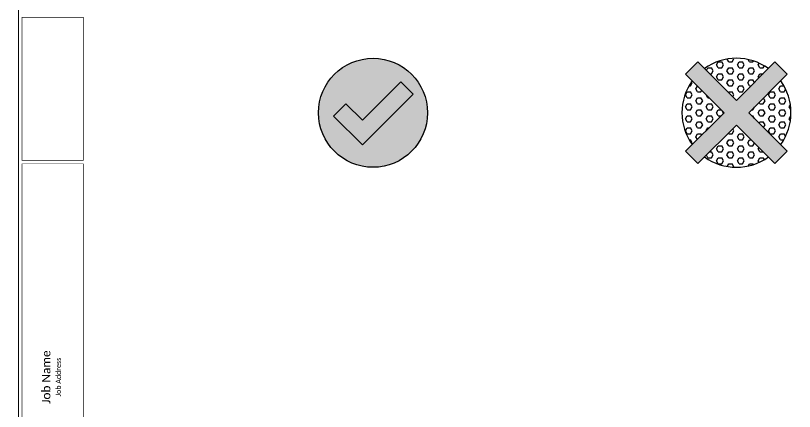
# Model space of a CAD drawing. Header units: inches. Extents: x -109 to 89, y -30 to 75.
# Drawn here: x 45.13 to 73.69, y 29.74 to 44.26 of the extents above; entities that cross this region are included whole.
import ezdxf
from ezdxf.enums import TextEntityAlignment as Align

# ---------------------------------------------------------------- set-up
doc = ezdxf.new("R2010")
doc.units = ezdxf.units.IN
doc.header["$LTSCALE"] = 0.25
doc.header["$MEASUREMENT"] = 0
doc.layers.add('ANNO-TTLB', color=7, linetype='Continuous')
doc.layers.add('ANNO-TTLB-TXT', color=8, linetype='Continuous')
doc.styles.add('AnnoText', font='calibri.ttf')

# ---------------------------------------------------------------- blocks, each defined once
blk = doc.blocks.new('Map_Staked')
h = blk.add_hatch(color=1)
h.dxf.hatch_style = 1
h.paths.add_polyline_path([(2, 0, 1), (-2, 0, 1)])
h.paths.add_polyline_path([(-0.387, -1.176), (-1.443, -0.119), (-0.991, 0.333), (-0.387, -0.271), (1.023, 1.139), (1.476, 0.686)], flags=16)
h = blk.add_hatch(color=3)
h.dxf.hatch_style = 1
h.paths.add_polyline_path([(1.476, 0.686), (1.023, 1.139), (-0.387, -0.271), (-0.991, 0.333), (-1.443, -0.119), (-0.387, -1.176)])
for p, q in [((-0.387, -0.271), (1.023, 1.139)), ((1.476, 0.686), (1.023, 1.139)), ((-0.387, -1.176), (1.476, 0.686)), ((-0.991, 0.333), (-1.443, -0.119)), ((-0.991, 0.333), (-0.387, -0.271)), ((-1.443, -0.119), (-0.387, -1.176))]:
    blk.add_line(p, q)
blk.add_circle((0, 0), 2)
blk = doc.blocks.new('Map_Staked_Original')
h = blk.add_hatch()
h.set_pattern_fill('HEX', color=3, scale=0.04)
h.set_pattern_definition([(0, (5.36274, -63.68), (0, 0.21997045), [0.127, -0.254]), (120, (5.36274, -63.68), (-0.1905, -0.1099852), [0.127, -0.254]), (60, (5.48974, -63.68), (-0.1905, 0.1099852), [0.127, -0.254])])
h.paths.add_polyline_path([(1.622, -1.17, 0.322925), (1.622, 1.17), (0.453, 0)])
h.paths.add_polyline_path([(1.17, 1.622, 0.322925), (-1.17, 1.622), (0, 0.453)])
h.paths.add_polyline_path([(-0.453, 0), (-1.622, 1.17, 0.322925), (-1.622, -1.17)])
h.paths.add_polyline_path([(0, -0.453), (-1.17, -1.622, 0.322925), (1.17, -1.622)])
h = blk.add_hatch(color=1)
h.dxf.hatch_style = 1
h.paths.add_polyline_path([(1.862, 1.41), (1.41, 1.862), (0, 0.453), (-1.41, 1.862), (-1.862, 1.41), (-0.453, 0), (-1.862, -1.41), (-1.41, -1.862), (0, -0.453), (1.41, -1.862), (1.862, -1.41), (0.453, 0)])
for p, q in [((-1.41, 1.862), (-1.862, 1.41)), ((-1.41, 1.862), (0, 0.453)), ((0, 0.453), (1.41, 1.862)), ((1.862, 1.41), (1.41, 1.862)), ((-1.862, 1.41), (-0.453, 0)), ((0.453, 0), (1.862, 1.41)), ((-1.862, -1.41), (-0.453, 0)), ((0.453, 0), (1.862, -1.41)), ((-1.41, -1.862), (0, -0.453)), ((0, -0.453), (1.41, -1.862)), ((-1.862, -1.41), (-1.41, -1.862)), ((1.41, -1.862), (1.862, -1.41))]:
    blk.add_line(p, q)
for start, end in [(54.2069, 125.7931), (144.2069, 215.7931), (324.2069, 35.7931), (234.2069, 305.7931)]:
    blk.add_arc((0, 0), 2, start, end)
blk = doc.blocks.new('TTLB_36x48')
at = {"layer": 'ANNO-TTLB'}
for points, const_width in [([(0.044, 35.5), (44.18, 35.5), (44.18, 0.044), (0.044, 0.044)], 0.0352), ([(46.555, 23.566), (44.305, 23.566), (44.305, 28.816), (46.555, 28.816)], 0.0234), ([(44.305, 23.441), (46.555, 23.441), (46.555, 7.794), (44.305, 7.794)], 0.0234)]:
    blk.add_lwpolyline(points, close=True, dxfattribs=dict(at, const_width=const_width))
at = {"layer": 'ANNO-TTLB-TXT', "style": 'AnnoText'}
for tag, height, p in [('JOBNAME', 0.312, (45.193, 15.618)), ('JOBADDRESS', 0.188, (45.642, 15.618))]:
    blk.add_attdef(tag, text='', height=height, rotation=90, dxfattribs=at).set_placement(p, align=Align.MIDDLE_CENTER)
for tag, p in [('JOBNUMBER', (45.374, 3.824)), ('DETAILER', (45.374, 3.574))]:
    blk.add_attdef(tag, text='', height=0.0938, dxfattribs=at).set_placement(p, align=Align.BOTTOM_LEFT)

msp = doc.modelspace()

# ---------------------------------------------------------------- block references
ref = msp.add_blockref('TTLB_36x48', (1.0577, 15.3828))
ref.add_attrib('JOBNAME', 'Job Name', dxfattribs={"layer": 'ANNO-TTLB-TXT', "height": 0.3125, "rotation": 90, "style": 'AnnoText'}).set_placement((46.251, 31.0006), align=Align.MIDDLE_CENTER)
ref.add_attrib('JOBADDRESS', 'Job Address', dxfattribs={"layer": 'ANNO-TTLB-TXT', "height": 0.1875, "rotation": 90, "style": 'AnnoText'}).set_placement((46.6996, 31.0006), align=Align.MIDDLE_CENTER)
for name, p in [('Map_Staked', (58.2362, 40.6966)), ('Map_Staked_Original', (71.5603, 40.6966))]:
    msp.add_blockref(name, p)

doc.saveas('drawing.dxf')
